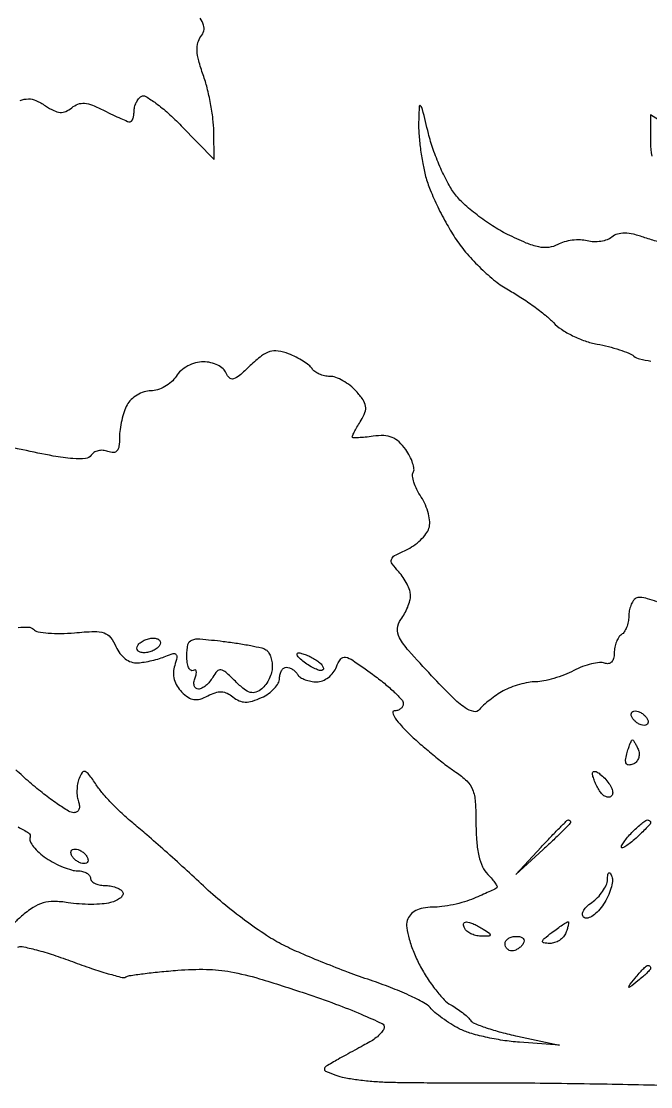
# Model space of a CAD drawing. Extents: x 0 to 102, y 0 to 135.
# Drawn here: x 41.24 to 48.56, y 50.79 to 63.18 of the extents above; entities that cross this region are included whole.
import ezdxf

# ---------------------------------------------------------------- set-up
doc = ezdxf.new("R2010")
doc.units = 0
doc.header["$MEASUREMENT"] = 0

msp = doc.modelspace()

# ---------------------------------------------------------------- linework, layer by layer
for points in [[(41.228709, 62.260348, -0.090193), (41.325068, 62.278697, -0.109501), (41.411897, 62.260204, -0.039559), (41.522812, 62.19859, 0.031916), (41.620639, 62.142275, 0.096477), (41.694488, 62.122142, 0.122913), (41.759859, 62.133418, 0.069443), (41.82865, 62.175979, -0.085533), (41.90123, 62.217735, -0.109465), (41.977452, 62.227961, -0.075258), (42.071689, 62.205405, -0.023025), (42.205122, 62.144015, 0.006873), (42.306444, 62.093372, 0.009329), (42.399352, 62.050638, 0.006698), (42.477797, 62.01756, 0.096713), (42.507299, 62.0118, 0.233998), (42.52512, 62.020623, 0.071857), (42.54014, 62.04761, 0.05486), (42.550405, 62.087019, 0.036313), (42.5538, 62.133707, -0.061167), (42.559996, 62.184168, -0.051116), (42.57834, 62.234971, -0.053256), (42.605356, 62.278539, -0.089171), (42.63734, 62.307245, -0.280928), (42.68946, 62.307549, -0.022699), (42.808482, 62.228323, -0.025332), (42.950291, 62.112864, -0.016418), (43.10264, 61.966074), (43.4844, 61.573271), (43.480687, 61.898286, 0.027721), (43.470737, 62.046889, 0.01548), (43.443057, 62.226107, 0.015406), (43.403744, 62.406132, 0.024097), (43.357802, 62.557869, -0.018813), (43.306, 62.722665, -0.052151), (43.28634, 62.842405, -0.077583), (43.295084, 62.932897, -0.110836), (43.331632, 63.004499, 0.112445), (43.364531, 63.069463, 0.138859), (43.362427, 63.137036, 0.086887), (43.320857, 63.216804, 0.025113)], [(48.645652, 60.618386, -0.020072), (48.494355, 60.664408, 0.024213), (48.361213, 60.703707, 0.055658), (48.257722, 60.716963, 0.076105), (48.175986, 60.705801, 0.101619), (48.11008, 60.670633, -0.087063), (48.055663, 60.639545, -0.048525), (47.981452, 60.620724, -0.046466), (47.90025, 60.615965, -0.055419), (47.824397, 60.627046, 0.058164), (47.744319, 60.638296, 0.036921), (47.650135, 60.633543, 0.036777), (47.557032, 60.614888, 0.055086), (47.480138, 60.584056, -0.093557), (47.37629, 60.551383, -0.07983), (47.261447, 60.556101, -0.050771), (47.113177, 60.602266, -0.014753), (46.895621, 60.70278, -0.027569), (46.721282, 60.802005, -0.021315), (46.542721, 60.928185, -0.021753), (46.385771, 61.06073, -0.047376), (46.280615, 61.177922, -0.038544), (46.197351, 61.310852, -0.018293), (46.110138, 61.493276, -0.018009), (46.032409, 61.691702, -0.024317), (45.977538, 61.876443, 0.001593), (45.908078, 62.156304, 0.11442), (45.886472, 62.198386, 0.679429), (45.870485, 62.193001, 0.005573), (45.863027, 62.0118, 0.025905), (45.866029, 61.874128, 0.013502), (45.883277, 61.703274, 0.013391), (45.910484, 61.52845, 0.019897), (45.944437, 61.3773, 0.032507), (45.99773, 61.219523, 0.015052), (46.086182, 61.021897, 0.014838), (46.191924, 60.819089, 0.019981), (46.30018, 60.642616, 0.031243), (46.426769, 60.477014, 0.022058), (46.588038, 60.30708, 0.022355), (46.757336, 60.157771, 0.042969), (46.907365, 60.056849, -0.017275), (47.051476, 59.970305, -0.013491), (47.201931, 59.866855, -0.013701), (47.336916, 59.762799, -0.032086), (47.43026, 59.676141, 0.05826), (47.523092, 59.598577, 0.030465), (47.654096, 59.523789, 0.029834), (47.799599, 59.462585, 0.040032), (47.93786, 59.426027, -0.016845), (48.070393, 59.397478, -0.017627), (48.198687, 59.360434, -0.017578), (48.306848, 59.320768, -0.071025), (48.367378, 59.285428, 0.110092), (48.432498, 59.253893, 0.020654), (48.563368, 59.228674, 0.021201)], [(49.04685, 61.788073), (48.5604, 62.094298), (48.5604, 61.768755, 0.043176), (48.573946, 61.612174, 0.035695)], [(48.631546, 56.429771, 0.032231), (48.526074, 56.463766, 0.033786), (48.437399, 56.479885, 0.168014), (48.388715, 56.468964, 0.111324), (48.35722, 56.438098, 0.050279), (48.330721, 56.386353, 0.046339), (48.312683, 56.323667, 0.046929), (48.3066, 56.259, -0.048273), (48.300331, 56.194219, -0.046925), (48.281749, 56.131196, -0.050757), (48.25444, 56.078988, -0.108893), (48.222, 56.0475, 0.110079), (48.189556, 56.01586, 0.050528), (48.162251, 55.963117, 0.046641), (48.143668, 55.899338, 0.047612), (48.1374, 55.833662, -0.057739), (48.130007, 55.769857, -0.131249), (48.107269, 55.727402, -0.175966), (48.07148, 55.709235, -0.122548), (48.026087, 55.714825, 0.117635), (47.966703, 55.722722, 0.033695), (47.874553, 55.706967, 0.031907), (47.769743, 55.674488, 0.029104), (47.666537, 55.628091, -0.026954), (47.55746, 55.57849, -0.02138), (47.434967, 55.536515, -0.021856), (47.317734, 55.507369, -0.049353), (47.226802, 55.498121, 0.043366), (47.139908, 55.490332, 0.024329), (47.036475, 55.466689, 0.024117), (46.933556, 55.4324, 0.035935), (46.847792, 55.39185, 0.020841), (46.769538, 55.343313, 0.016723), (46.689466, 55.284896, 0.017036), (46.619004, 55.22581, 0.04069), (46.572127, 55.17625, -0.281996), (46.503309, 55.151533, -0.102083), (46.403966, 55.194515, -0.04293), (46.255233, 55.319188, -0.008599), (46.014114, 55.567764, -0.007015), (45.746405, 55.861578, -0.056292), (45.641382, 56.011061, -0.144352), (45.618135, 56.118413, -0.140388), (45.656427, 56.222533, 0.033852), (45.699364, 56.29046, 0.028326), (45.735649, 56.367659, 0.029267), (45.760734, 56.442297, 0.066524), (45.7686, 56.501158, 0.081253), (45.758993, 56.559886, 0.034021), (45.728255, 56.634175, 0.032527), (45.683816, 56.710832, 0.036308), (45.631254, 56.778143, -0.02702), (45.555496, 56.871532, -0.240856), (45.54759, 56.922197, -0.191783), (45.583813, 56.965476, -0.016861), (45.714228, 57.030293, 0.043498), (45.802107, 57.079966, 0.03843), (45.884047, 57.145988, 0.040415), (45.948703, 57.217518, 0.086928), (45.982951, 57.283182, 0.094979), (45.991668, 57.356753, 0.042912), (45.976402, 57.453057, 0.040423), (45.942164, 57.555075, 0.043889), (45.892685, 57.647323, -0.02922), (45.842978, 57.733814, -0.037575), (45.808281, 57.818685, -0.041246), (45.791328, 57.89092, -0.177234), (45.80008, 57.933493, 0.17413), (45.808876, 57.975011, 0.045806), (45.793303, 58.042254, 0.040836), (45.760164, 58.12047, 0.032169), (45.712323, 58.199081, 0.051032), (45.635353, 58.288092, 0.091542), (45.554443, 58.340325, 0.08875), (45.458438, 58.361154, 0.045616), (45.335151, 58.354421, -0.010881), (45.241834, 58.342793, -0.018446), (45.163284, 58.337655, -0.013111), (45.101545, 58.337518, -0.407199), (45.0918, 58.3475, -0.115482), (45.096065, 58.365721, -0.007043), (45.121761, 58.415812, -0.010196), (45.154724, 58.474957, -0.007351), (45.193795, 58.539615, 0.050601), (45.239113, 58.631748, 0.130448), (45.246206, 58.704964, 0.111752), (45.21613, 58.779092, 0.031899), (45.138383, 58.876868, 0.042455), (45.066994, 58.943423, 0.038053), (44.98283, 58.999707, 0.040097), (44.89904, 59.038462, 0.088498), (44.829881, 59.0508, -0.05364), (44.767967, 59.057461, -0.048972), (44.706864, 59.077184, -0.052214), (44.655515, 59.106205, -0.099948), (44.623275, 59.140618, 0.087416), (44.58754, 59.180713, 0.026097), (44.520422, 59.228252, 0.0253), (44.438106, 59.274674, 0.0249), (44.35109, 59.312816, 0.05092), (44.227847, 59.345809, 0.115142), (44.132065, 59.339145, 0.09177), (44.035739, 59.288782, 0.024804), (43.905067, 59.175465, -0.012983), (43.77827, 59.060148, -0.102584), (43.709235, 59.021749, -0.26976), (43.662404, 59.03241, -0.113885), (43.625014, 59.087867, 0.120941), (43.589886, 59.138437, 0.064873), (43.526507, 59.181186, 0.058695), (43.446267, 59.210165, 0.057394), (43.360872, 59.22, 0.066723), (43.269537, 59.207757, 0.055317), (43.178254, 59.171613, 0.056204), (43.098623, 59.117154, 0.075249), (43.041767, 59.0508, -0.070237), (42.987411, 58.986069, -0.05245), (42.911863, 58.931302, -0.053047), (42.827732, 58.894089, -0.077772), (42.747926, 58.8816, 0.076935), (42.669451, 58.869453, 0.057173), (42.589303, 58.833531, 0.057345), (42.519636, 58.780555, 0.078837), (42.472177, 58.717962, 0.042654), (42.438585, 58.639851, 0.023315), (42.410326, 58.53941, 0.023077), (42.390974, 58.433961, 0.03385), (42.3846, 58.339917, -0.03025), (42.378358, 58.236839, -0.144506), (42.355217, 58.183301, -0.229819), (42.313749, 58.164585, -0.084853), (42.249162, 58.177483, 0.073186), (42.192913, 58.190079, 0.075094), (42.135936, 58.185756, 0.081794), (42.086991, 58.165702, 0.116813), (42.053903, 58.132664, -0.238878), (41.990124, 58.093714, -0.03989), (41.842157, 58.093781, -0.026468), (41.613986, 58.124334, -0.007277), (41.258741, 58.196565, 0.002847), (40.777221, 58.298922, 0.05103)], [(41.205566, 56.129994, -0.034341), (41.325804, 56.134268, -0.190318), (41.384026, 56.109014, 0.151657), (41.437663, 56.080791, 0.024457), (41.556083, 56.064772, 0.025107), (41.701936, 56.059615, 0.01971), (41.859957, 56.068199, -0.014339), (42.089725, 56.083158, -0.089773), (42.205774, 56.066481, -0.14904), (42.280057, 56.013707, -0.063355), (42.342476, 55.907336, 0.059524), (42.388805, 55.826985, 0.072624), (42.45021, 55.765767, 0.07968), (42.521362, 55.728738, 0.094841), (42.596276, 55.718814, 0.026947), (42.672436, 55.727324, 0.016008), (42.762007, 55.745218, 0.015997), (42.850434, 55.768854, 0.02646), (42.923113, 55.795061, -0.026231), (43.007401, 55.825499, -0.281342), (43.041097, 55.816736, -0.251893), (43.051033, 55.781431, -0.022045), (43.025991, 55.688512, 0.070563), (43.012344, 55.607278, 0.07043), (43.021809, 55.525398, 0.069031), (43.05396, 55.447967, 0.063586), (43.106703, 55.379782, 0.048113), (43.18174, 55.317947, 0.111764), (43.249315, 55.291699, 0.111951), (43.321534, 55.297133, 0.048371), (43.411083, 55.334438, -0.044156), (43.497103, 55.371126, -0.089721), (43.569701, 55.381055, -0.099263), (43.636327, 55.364686, -0.063568), (43.703813, 55.321833, 0.068544), (43.774596, 55.277863, 0.0993), (43.846194, 55.261776, 0.08057), (43.929225, 55.273284, 0.032265), (44.036805, 55.314148, 0.047169), (44.116754, 55.360114, 0.051004), (44.184408, 55.41921, 0.057088), (44.230765, 55.481885, 0.131447), (44.2458, 55.538086, -0.059953), (44.251723, 55.587309, -0.078756), (44.269185, 55.62899, -0.096972), (44.295044, 55.656902, -0.158871), (44.325407, 55.6668, -0.089642), (44.359719, 55.660599, -0.053229), (44.396989, 55.641949, -0.051032), (44.431395, 55.614561, -0.06081), (44.4573, 55.5822, 0.112764), (44.489287, 55.549746, 0.049981), (44.543263, 55.522451, 0.045988), (44.608785, 55.503866, 0.046154), (44.676519, 55.4976, 0.093394), (44.745117, 55.510526, 0.0677), (44.813211, 55.548408, 0.065874), (44.870491, 55.604447, 0.077777), (44.907436, 55.670565, -0.067181), (44.956576, 55.763032, -0.295154), (45.011407, 55.784561, -0.101035), (45.097276, 55.74813, -0.006071), (45.32771, 55.585434, -0.014403), (45.464189, 55.480446, -0.020167), (45.57934, 55.378459, -0.016978), (45.666289, 55.289089, -0.186548), (45.684, 55.243269, -0.124683), (45.675864, 55.211149, -0.10001), (45.652936, 55.18368, -0.089743), (45.618648, 55.165086, -0.077897), (45.57825, 55.158466, 0.502662), (45.56167, 55.135836, 0.074257), (45.590543, 55.075678, 0.037482), (45.662219, 54.98533, 0.016909), (45.7686, 54.877665, 0.010264), (45.89899, 54.759311, 0.007874), (46.046062, 54.635239, 0.007971), (46.187393, 54.523478, 0.018662), (46.29735, 54.445669, -0.04774), (46.423643, 54.344806, -0.108521), (46.490756, 54.24354, -0.0767), (46.521905, 54.10157, -0.015723), (46.53, 53.844213, 0.019998), (46.538266, 53.637623, 0.03738), (46.564039, 53.472359, 0.047346), (46.606648, 53.345505, 0.09194), (46.666971, 53.257714, -0.018027), (46.71725, 53.203673, -0.030961), (46.754536, 53.154768, -0.033758), (46.777012, 53.115695, -0.373577), (46.772721, 53.099601, -0.038996), (46.750732, 53.087091, -0.002307), (46.681161, 53.054787, -0.003468), (46.597784, 53.017237, -0.002549), (46.504869, 52.97673, -0.030306), (46.396522, 52.93774, -0.019079), (46.266039, 52.904883, -0.019142), (46.13473, 52.882309, -0.033005), (46.02412, 52.875, 0.043531), (45.914501, 52.865438, 0.077714), (45.829063, 52.836256, 0.095092), (45.768216, 52.787667, 0.100331), (45.731077, 52.720853, 0.115923), (45.724695, 52.637603, 0.029367), (45.753569, 52.504114, 0.028356), (45.805616, 52.35138, 0.025331), (45.876345, 52.199482, 0.022404), (45.962909, 52.052157, 0.022378), (46.062339, 51.913111, 0.022891), (46.159875, 51.799933, 0.077269), (46.236819, 51.740279, -0.020873), (46.304843, 51.698853, -0.018745), (46.371734, 51.650468, -0.019145), (46.428454, 51.602499, -0.054441), (46.462603, 51.5637, 0.143327), (46.510777, 51.525288, 0.014684), (46.648681, 51.473533, 0.01737), (46.820342, 51.421384, 0.013025), (47.012503, 51.375549), (47.5029, 51.271998), (47.0376, 51.304841, -0.020052), (46.842046, 51.326551, -0.017392), (46.639252, 51.364595, -0.017741), (46.457959, 51.41199, -0.047964), (46.334921, 51.46214, -0.019347), (46.23663, 51.518624, -0.016542), (46.137597, 51.585415, -0.016859), (46.05159, 51.652186, -0.044772), (45.996521, 51.70703, 0.097392), (45.924782, 51.764884, 0.013294), (45.751216, 51.850424, 0.014873), (45.53745, 51.941199, 0.012065), (45.3033, 52.026061, -0.008607), (45.045835, 52.117363, -0.006194), (44.761538, 52.227757, -0.006257), (44.493615, 52.339547, -0.013437), (44.290603, 52.433804, -0.030887), (44.093593, 52.547469, -0.013105), (43.843784, 52.722534, -0.012908), (43.586092, 52.92389, -0.016497), (43.360003, 53.123023, 0.003545), (43.142995, 53.324374, 0.003079), (42.912763, 53.532388, 0.003098), (42.702017, 53.718121, 0.009091), (42.5538, 53.84246, -0.017501), (42.429875, 53.950023, -0.013532), (42.302349, 54.075398, -0.013739), (42.189562, 54.199077, -0.03169), (42.113595, 54.299312, 0.012061), (42.02954, 54.419759, 0.147232), (41.985116, 54.453183, 0.346886), (41.949859, 54.441689, 0.055421), (41.914194, 54.372701, 0.049972), (41.896591, 54.308229, 0.035599), (41.889445, 54.233653, 0.03612), (41.892936, 54.160766, 0.061663), (41.907594, 54.1017, -0.071945), (41.918609, 54.05307, -0.122016), (41.911844, 54.012117, -0.154485), (41.888616, 53.985261, -0.140019), (41.853195, 53.975346, -0.137266), (41.792836, 53.99258, -0.012493), (41.66034, 54.07862, -0.015442), (41.505481, 54.191958, -0.011477), (41.34144, 54.326149, -0.017572), (41.179264, 54.475345, -0.018175)], [(41.206405, 53.808776, -0.029647), (41.327352, 53.738981, -0.343003), (41.343836, 53.690423, 0.193848), (41.34617, 53.643198, 0.055187), (41.384835, 53.579069, 0.046787), (41.448577, 53.510142, 0.035008), (41.530279, 53.446607, 0.027316), (41.62531, 53.390113, 0.024785), (41.729017, 53.342277, 0.025596), (41.826147, 53.308852, 0.069233), (41.89815, 53.298557, -0.055174), (41.954784, 53.292073, -0.074573), (42.00271, 53.273312, -0.09385), (42.034866, 53.245722, -0.170244), (42.0462, 53.2134, 0.186414), (42.058676, 53.181101, 0.089706), (42.094436, 53.153651, 0.069539), (42.14757, 53.135042, 0.049547), (42.210407, 53.1288, -0.041781), (42.27666, 53.123254, -0.043802), (42.339991, 53.106774, -0.047958), (42.391587, 53.082612, -0.121445), (42.420956, 53.053818, -0.24302), (42.423453, 53.021354, -0.114134), (42.398048, 52.986312, -0.07359), (42.347119, 52.953719, -0.04167), (42.277898, 52.929304, -0.044938), (42.184149, 52.913599, -0.018465), (42.055226, 52.908538, -0.018093), (41.915595, 52.913269, -0.022128), (41.785828, 52.928167, 0.035534), (41.621944, 52.942546, 0.075019), (41.495771, 52.925629, 0.07369), (41.378794, 52.871959, 0.033286), (41.243521, 52.770438, 0.031056), (41.151548, 52.680815, 0.052424)], [(41.200294, 52.409758, -0.194233), (41.252713, 52.41875, -0.010732), (41.417669, 52.379209, -0.015317), (41.616202, 52.320535, -0.010501), (41.837781, 52.242404, 0.008028), (42.058136, 52.163478, 0.01209), (42.25282, 52.102464, 0.006972), (42.416213, 52.05802, 0.204067), (42.457997, 52.064376, -0.102356), (42.499907, 52.079654, -0.004258), (42.658562, 52.101536, -0.007222), (42.848211, 52.123268, -0.005052), (43.062514, 52.142511, -0.024866), (43.395241, 52.152404, -0.039753), (43.67801, 52.124186, -0.028712), (44.010993, 52.043993, -0.007257), (44.5419, 51.874951, -0.007947), (44.897971, 51.749531, -0.012835), (45.196348, 51.630279, -0.006542), (45.438589, 51.522398, -0.323216), (45.463008, 51.4791, -0.125936), (45.448422, 51.440616, -0.041707), (45.40939, 51.393917, -0.038438), (45.355624, 51.347292, -0.035206), (45.293808, 51.307916, 0.001218), (45.217856, 51.2665, 0.000571), (45.119807, 51.212578, 0.000566), (45.017175, 51.155832, 0.000796), (44.925734, 51.104948, 0.006415), (44.78673, 51.024949, 0.227417), (44.766563, 50.994732, 0.339827), (44.781657, 50.967991, 0.011861), (44.899592, 50.921155, 0.042262), (44.996582, 50.894329, 0.012723), (45.147797, 50.869938, 0.012653), (45.31953, 50.851115, 0.01342), (45.488657, 50.84146, 0.004288), (45.696221, 50.836972, 0.001435), (45.999651, 50.833886, 0.001428), (46.33556, 50.832394, 0.001631), (46.6569, 50.832932, -0.003077), (47.027164, 50.832481, -0.001302), (47.523918, 50.827525, -0.001289), (48.054356, 50.819484, -0.001685), (48.53925, 50.809249, 0.004773), (49.058171, 50.801501, 0.016362)]]:
    msp.add_lwpolyline(points, format="xyb")
for points in [[(42.775286, 56.0052, -0.069308), (42.820005, 55.998971, -0.14379), (42.84955, 55.980349, -0.190139), (42.859533, 55.95274, -0.131946), (42.8499, 55.9206, -0.091204), (42.820589, 55.888206, -0.053126), (42.775696, 55.860851, -0.050746), (42.723134, 55.842275, -0.059645), (42.670714, 55.836, -0.069308), (42.625995, 55.842229, -0.14379), (42.59645, 55.860851, -0.190139), (42.586467, 55.88846, -0.131946), (42.5961, 55.9206, -0.091204), (42.625411, 55.952994, -0.053126), (42.670304, 55.980349, -0.050746), (42.722866, 55.998925, -0.059645)], [(43.590613, 55.968518, -0.007829), (43.758158, 55.945444, -0.010076), (43.911293, 55.918737, -0.008122), (44.037972, 55.891861, -0.082252), (44.087638, 55.871478, -0.117586), (44.115873, 55.843115, -0.048903), (44.139591, 55.794176, -0.044786), (44.155756, 55.73439, -0.043664), (44.1612, 55.672166, -0.066785), (44.152307, 55.605885, -0.0445), (44.125586, 55.533954, -0.044339), (44.086371, 55.467519, -0.06414), (44.039961, 55.417698, -0.084897), (43.970231, 55.377464, -0.157683), (43.905637, 55.374804, -0.103589), (43.833056, 55.412413, -0.025226), (43.732456, 55.503344, 0.014057), (43.621367, 55.608356, 0.138179), (43.564049, 55.636366, 0.259611), (43.518776, 55.620956, 0.056187), (43.468792, 55.551305, -0.045161), (43.432558, 55.498394, -0.047018), (43.387853, 55.453627, -0.051733), (43.341783, 55.422863, -0.121946), (43.301945, 55.413, -0.173572), (43.272091, 55.423685, -0.149642), (43.253572, 55.451568, -0.104963), (43.250166, 55.494035, -0.059391), (43.26288, 55.544294, 0.03464), (43.277471, 55.591943, 0.121918), (43.277002, 55.623757, 0.31104), (43.263174, 55.63565, 0.166715), (43.240206, 55.630437, -0.309331), (43.212565, 55.631721, -0.131568), (43.18861, 55.662412, -0.068194), (43.172325, 55.722434, -0.032204), (43.16715, 55.802691, -0.050036), (43.179996, 55.930736, -0.254697), (43.224479, 55.98368, -0.11618), (43.319161, 55.997209, -0.00795)], [(44.46228, 55.834705, -0.066034), (44.501379, 55.82887, -0.023402), (44.555069, 55.81067, -0.02275), (44.612858, 55.784925, -0.024835), (44.66635, 55.754704, -0.03592), (44.711147, 55.721648, -0.061262), (44.742498, 55.687374, -0.090717), (44.756574, 55.657285, -0.266567), (44.750817, 55.636017, -0.250852), (44.724919, 55.62818, -0.044), (44.674379, 55.643024, -0.038583), (44.612516, 55.672964, -0.025882), (44.546747, 55.716017, -0.021048), (44.488945, 55.762138, -0.059251), (44.45425, 55.800374, -0.195415), (44.448809, 55.823345, -0.374592)], [(48.381214, 55.1592, -0.085235), (48.417442, 55.152979, -0.053414), (48.456322, 55.134349, -0.051777), (48.491827, 55.106962, -0.064269), (48.5181, 55.0746, -0.076764), (48.53179, 55.04225, -0.154201), (48.530176, 55.014851, -0.186277), (48.51383, 54.996704, -0.117858), (48.485786, 54.99, -0.085235), (48.449558, 54.996221, -0.053414), (48.410678, 55.014851, -0.051777), (48.375173, 55.042238, -0.064269), (48.3489, 55.0746, -0.076764), (48.33521, 55.10695, -0.154201), (48.336824, 55.134349, -0.186277), (48.35317, 55.152496, -0.117858)], [(48.349716, 54.8208, -0.245754), (48.361191, 54.814797, -0.020562), (48.379744, 54.78558, -0.023663), (48.399781, 54.746841, -0.015902), (48.419107, 54.700901, -0.092277), (48.428151, 54.651861, -0.096097), (48.418706, 54.6036, -0.099364), (48.392336, 54.563608, -0.106238), (48.353134, 54.538031, -0.092317), (48.306341, 54.529405, -0.267182), (48.278865, 54.545282, -0.161087), (48.270333, 54.586274, -0.035406), (48.283742, 54.65793, -0.012589), (48.301757, 54.720353, -0.019686), (48.320691, 54.772957, -0.014651), (48.338647, 54.813804, -0.289539)], [(48.026614, 54.375643, -0.042131), (48.076746, 54.316268, -0.061728), (48.109108, 54.256129, -0.081089), (48.120064, 54.204359, -0.211086), (48.106614, 54.169614, -0.176889), (48.076383, 54.155557, -0.124167), (48.038991, 54.161668, -0.091488), (47.999666, 54.188085, -0.058289), (47.964896, 54.23105, -0.025409), (47.934675, 54.284685, -0.022986), (47.90893, 54.342907, -0.023657), (47.890752, 54.3972, -0.065064), (47.884895, 54.437079, -0.337073), (47.897659, 54.454425, -0.175591), (47.925991, 54.452683, -0.067675), (47.971697, 54.425024, -0.026521)], [(47.604096, 53.8902, -0.099038), (47.613905, 53.888238, -0.097945), (47.622249, 53.882649, -0.097945), (47.627838, 53.874305, -0.099038), (47.6298, 53.864496, -0.196596), (47.622998, 53.847864, -0.00223), (47.536608, 53.760701, -0.006442), (47.434154, 53.660853, -0.004107), (47.31255, 53.547246), (46.9953, 53.2557), (47.286846, 53.57295, -0.004107), (47.400453, 53.694554, -0.006442), (47.500301, 53.797008, -0.00223), (47.587464, 53.883398, -0.196596)], [(48.524143, 53.8902, -0.079025), (48.537993, 53.887997, -0.090837), (48.549749, 53.881626, -0.100775), (48.557609, 53.872144, -0.123434), (48.5604, 53.861012, -0.180624), (48.553866, 53.843514, -0.008331), (48.510697, 53.795418, -0.012942), (48.45603, 53.739489, -0.008839), (48.3912, 53.6787, -0.015113), (48.326224, 53.623375, -0.031271), (48.271702, 53.585058, -0.049254), (48.23384, 53.566692, -0.521887), (48.222, 53.574945, -0.137983), (48.229529, 53.601709, -0.020401), (48.261052, 53.648864, -0.021704), (48.304038, 53.702738, -0.017136), (48.354943, 53.757257, -0.012651), (48.408507, 53.808177, -0.017208), (48.459484, 53.851148, -0.014147), (48.503376, 53.883669, -0.153536)], [(41.867014, 53.5518, -0.085235), (41.903242, 53.545579, -0.053414), (41.942122, 53.526949, -0.051777), (41.977627, 53.499562, -0.064269), (42.0039, 53.4672, -0.076764), (42.01759, 53.43485, -0.154201), (42.015976, 53.407451, -0.186277), (41.99963, 53.389304, -0.117858), (41.971586, 53.3826, -0.085235), (41.935358, 53.388821, -0.053414), (41.896478, 53.407451, -0.051777), (41.860973, 53.434838, -0.064269), (41.8347, 53.4672, -0.076764), (41.82101, 53.49955, -0.154201), (41.822624, 53.526949, -0.186277), (41.83897, 53.545096, -0.117858)], [(48.109733, 53.231839, -0.126989), (48.117043, 53.175653, -0.041371), (48.099802, 53.093115, -0.038144), (48.06455, 53.000825, -0.034743), (48.014737, 52.911893, -0.038555), (47.955302, 52.834854, -0.056763), (47.891287, 52.778344, -0.073699), (47.832534, 52.749039, -0.220763), (47.78907, 52.754237, -0.219329), (47.768464, 52.785321, -0.155509), (47.775018, 52.827275, -0.086961), (47.812338, 52.877716, -0.037342), (47.877387, 52.93093, 0.047367), (47.944994, 52.988534, 0.04262), (48.003234, 53.059783, 0.045139), (48.044343, 53.133299, 0.093536), (48.059479, 53.197047, -0.017391), (48.064317, 53.256377, -0.21552), (48.075684, 53.27531, -0.439489), (48.090279, 53.272006, -0.034519)], [(46.419257, 52.704505, -0.074451), (46.453994, 52.698629, -0.021733), (46.504872, 52.679499, -0.021318), (46.560993, 52.652685, -0.021347), (46.6146, 52.6212, -0.010223), (46.685897, 52.57303, -0.295079), (46.693764, 52.553463, -0.343021), (46.67902, 52.540576, -0.012098), (46.598443, 52.537895, -0.053738), (46.539843, 52.543675, -0.049393), (46.48205, 52.561832, -0.052761), (46.433524, 52.588881, -0.101161), (46.4031, 52.6212, -0.058538), (46.388013, 52.65353, -0.128516), (46.386278, 52.680568, -0.195945), (46.397652, 52.697983, -0.157323)], [(47.601014, 52.7058, -0.437636), (47.607486, 52.698794, -0.02923), (47.603289, 52.668523, -0.027365), (47.592795, 52.627579, -0.015198), (47.575794, 52.5789, -0.08747), (47.546778, 52.530594, -0.067803), (47.500571, 52.490067, -0.067377), (47.444875, 52.463159, -0.083909), (47.388099, 52.454691, -0.031561), (47.317562, 52.46052, -0.429122), (47.304195, 52.479461, -0.174018), (47.322739, 52.510342, -0.009469), (47.41332, 52.581591, -0.006405), (47.477945, 52.629182, -0.009336), (47.536195, 52.669313, -0.005418), (47.585879, 52.701424, -0.141669)], [(47.000293, 52.5366, -0.066118), (47.046961, 52.530402, -0.138808), (47.078083, 52.511749, -0.191142), (47.089032, 52.484118, -0.139169), (47.0799, 52.452, -0.06081), (47.053995, 52.419639, -0.051032), (47.019589, 52.392251, -0.053229), (46.982319, 52.373601, -0.089642), (46.948007, 52.3674, -0.105429), (46.917633, 52.373877, -0.099231), (46.891785, 52.392251, -0.096318), (46.874459, 52.419705, -0.092995), (46.8684, 52.452, -0.153634), (46.878554, 52.484265, -0.097988), (46.907144, 52.511749, -0.080552), (46.949862, 52.530294, -0.062283)], [(48.528459, 52.1982, -0.099038), (48.540649, 52.195762, -0.097945), (48.551017, 52.188817, -0.097945), (48.557962, 52.178449, -0.099038), (48.5604, 52.166259, -0.184603), (48.553535, 52.148298, -0.013803), (48.51691, 52.109593, -0.017649), (48.469066, 52.065013, -0.012436), (48.41235, 52.018209, -0.001576), (48.316794, 51.943754, -0.377591), (48.3066, 51.9444, -0.377591), (48.305954, 51.954594, -0.001576), (48.380409, 52.05015, -0.012436), (48.427213, 52.106866, -0.017649), (48.471793, 52.15471, -0.013803), (48.510498, 52.191335, -0.184603)]]:
    msp.add_lwpolyline(points, format="xyb", close=True)

doc.saveas('drawing.dxf')
